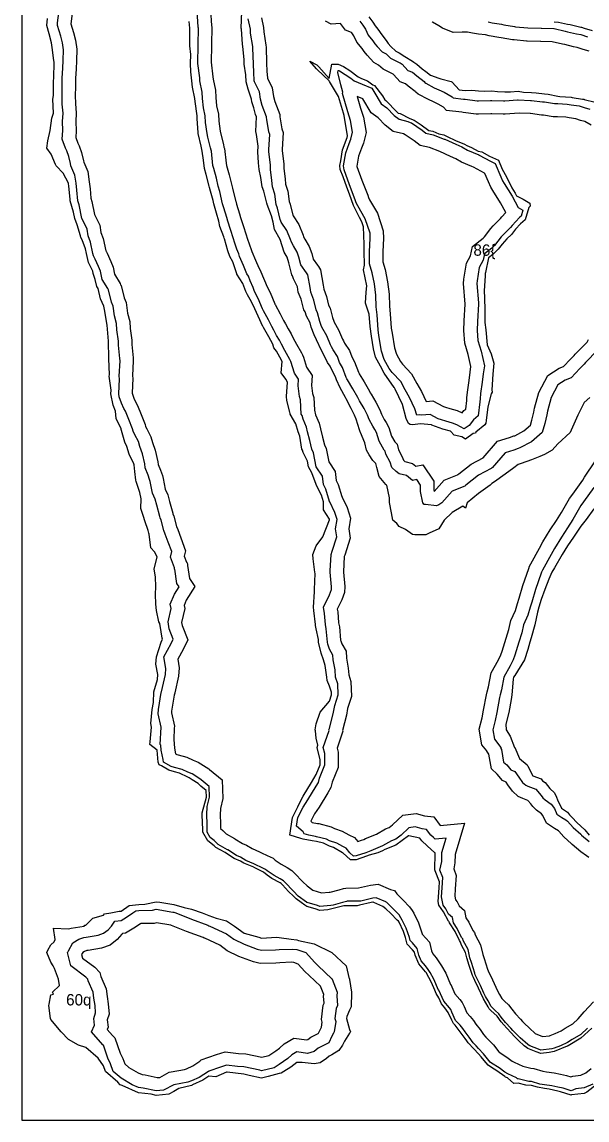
# Model space of a CAD drawing. Header units: millimetres. Extents: x 0 to 600, y 0 to 900.
# Drawn here: x 0 to 298, y 0 to 580 of the extents above; entities that cross this region are included whole.
import ezdxf
from ezdxf.enums import TextEntityAlignment as Align

# ---------------------------------------------------------------- set-up
doc = ezdxf.new("R2010")
doc.units = ezdxf.units.MM
for name, color, linetype in [('CORTE', 1, 'Continuous'), ('GRABADO', 5, 'Continuous'), ('HOJA', 8, 'Continuous')]:
    doc.layers.add(name, color=color, linetype=linetype)

msp = doc.modelspace()

# ---------------------------------------------------------------- linework, layer by layer
at = {"layer": 'CORTE'}
for points in [[(26.88, 586.8), (25.75, 578.75), (27.18, 574.21), (27.18, 574.21), (28.25, 570.07), (28.95, 565.42), (28.74, 559.19), (28.6, 554.98), (28.26, 549.93), (28.26, 545.5), (28.13, 540.9), (28.25, 536.74), (28.67, 531.69), (28.37, 527.18), (28.66, 522.32), (28.39, 518.83), (29.51, 515.74), (30.14, 514.35), (31.4, 510.85), (32.5, 506.46), (32.6, 505.78), (34.75, 500.82), (35.51, 495.43), (35.89, 491.64), (36.38, 486.68), (36.89, 484.95), (38.29, 478.19), (41.09, 472.45), (41.68, 468.6), (42.87, 465.5), (44.29, 458.99), (44.35, 458.72), (44.92, 457.66), (46.85, 453.34), (48.05, 450.34), (48.88, 446.55), (51.87, 441.75), (52.06, 440.99), (52.26, 440.54), (53.84, 434.13), (54.94, 431.63), (55.62, 426.02), (56.83, 421.69), (57.08, 417.95), (57.91, 411.78), (57.95, 409.52), (58.68, 402.48), (58.74, 400.82), (58.32, 393), (58.51, 391.54), (58.06, 383.91), (58.09, 383.71), (59.09, 381.12), (60.04, 378.76), (60.92, 377.22), (62.81, 372.47), (64.93, 367.16), (65.21, 366.14), (65.79, 364.91), (68.05, 360.77), (68.81, 357.68), (70.24, 353.68), (71.7, 347.57), (71.84, 346.03), (73.04, 343.06), (74.07, 340.33), (74.47, 338.65), (75.57, 333.12), (76.88, 330.18), (77.81, 326.49), (79.56, 320.48), (79.65, 320.11), (80.16, 318.81), (81.56, 313.37), (82.16, 311.82), (83.77, 307.43), (86.29, 300.53), (85.6, 297.7), (86.81, 294.53), (87.15, 294.2), (87.3, 293.27), (87.34, 293.15), (87.38, 292.75), (88.45, 285.93), (91.25, 281.72), (86.68, 274.4), (85.5, 271.68), (85.89, 270.01), (84.21, 262.77), (84.44, 261.11), (87.46, 253.57), (84.97, 248.37), (82.18, 243.27), (82.85, 238.71), (82.59, 234.32), (80.61, 225.56), (80.62, 225.39), (80.35, 224.29), (78.95, 215.85), (78.85, 214.93), (80.46, 207.99), (80.35, 206.87), (80.04, 200.91), (80.42, 196.33), (81.04, 193.38), (81.61, 193.06), (82.46, 192.78), (86.98, 191.66), (90.26, 190.04), (92.95, 189.03), (98.59, 185.38), (98.95, 185.08), (105.56, 179.6), (106.04, 169.74), (104.66, 164.53), (104.48, 161.18), (104.68, 156.5), (104.71, 153.89), (106.04, 152.84), (107.79, 151.11), (112.08, 148.68), (112.37, 148.49), (116.31, 145.92), (118.5, 145.09), (121.36, 143.28), (125.31, 141.63), (126.43, 141.04), (129.43, 139.69), (132.44, 138.18), (133.53, 137.22), (136.69, 135.14), (139.86, 133.4), (142.4, 131.75), (145.14, 128.89), (146.77, 127.09), (148.1, 125.83), (150.37, 123.57), (153.42, 121.29), (158.02, 119.91), (162.02, 120.23), (162.58, 120.35), (167.34, 121.61), (169.56, 122.19), (170.88, 122.47), (177.54, 122.53), (183.93, 124.02), (187.99, 124.46), (194.39, 121.77), (196.47, 121.16), (197.74, 119.41), (201.08, 116.03), (204.53, 112.63), (205.77, 110.55), (206.72, 109.15), (209.24, 104.04), (211.12, 98.33), (211.16, 98.18), (211.18, 98.15), (214.98, 93.9), (216.04, 89.28), (216.68, 87.79), (218.45, 85.67), (219.98, 83.54), (221.37, 81.44), (223.54, 77.46), (226.16, 71.57), (226.19, 71.52), (228.43, 66.61), (231.02, 63.66), (232.21, 61.99), (233.2, 59.93), (234.72, 56.52), (236.49, 54.6), (238.13, 52.54), (239.46, 50.66), (241.64, 47.81), (243.51, 45.15), (244.7, 43.84), (245.87, 42.59), (248.7, 39.66), (251.63, 36), (251.75, 35.87), (255.72, 33.26), (258.62, 31.15), (259.64, 30.54), (264.21, 28.41), (268.52, 27.32), (269.97, 27.19), (274.81, 25.85), (276.81, 25.5), (280.82, 24.92), (284.1, 24.14), (287.23, 23.56), (289.48, 22.84), (290.58, 23.25), (294.76, 23.76), (297.54, 25), (300.33, 27.14)], [(99.49, 586.03), (99.94, 577.95), (100.13, 577.04), (99.9, 567.86), (99.94, 567.38), (99.81, 558.57), (100.75, 550.84), (100.8, 549.47), (102.02, 543.67), (102.22, 539.93), (102.69, 535.53), (103.64, 531.04), (103.86, 527.32), (104.55, 522.03), (104.87, 520.55), (106.29, 515.03), (106.58, 513.73), (106.81, 512.94), (107.67, 505.15), (107.91, 504.04), (109.38, 498.98), (110.37, 494.77), (111.13, 491.95), (112.6, 485.58), (112.74, 485.11), (113.18, 483.48), (114.72, 478.5), (115.23, 476.58), (116.72, 472.34), (118.34, 467.34), (118.83, 465.69), (120.03, 462.16), (120.97, 459.6), (121.35, 458.49), (123.26, 453.91), (124.88, 449.99), (125.74, 448.65), (126.85, 445.73), (128.56, 442.07), (129.11, 440.18), (130.93, 436.86), (133.37, 431), (133.47, 430.79), (133.6, 430.52), (136.28, 425.73), (137.94, 422.22), (138.98, 420.43), (140.43, 417.74), (142.04, 415.05), (143.08, 412.88), (144.87, 409.59), (147.38, 405), (147.96, 404.04), (148.47, 402.73), (150.07, 397.46), (153.13, 393.14), (152.67, 387.87), (153.26, 383.54), (153.94, 381.53), (154.24, 374.71), (154.24, 374.71), (154.88, 372.41), (156.86, 368), (157.45, 364.97), (158.61, 360.53), (159.54, 356.54), (160.54, 354.54), (161.88, 347.5), (165.19, 342.36), (165.82, 337.68), (166.83, 335.62), (168.75, 329.25), (168.88, 328.98), (168.94, 328.78), (171.49, 323.37), (173.37, 317.73), (172.51, 312.11), (173.22, 307.23), (170.25, 298.32), (169.99, 297.45), (169.64, 289.36), (169.63, 289.27), (170.37, 281.69), (170.16, 278.6), (168.67, 274.62), (166.35, 269.81), (166.61, 268.27), (167.05, 262.52), (167.5, 260.33), (168.06, 253.42), (168.14, 253.08), (168.66, 251.44), (170.98, 247.51), (171.13, 243.85), (172.15, 238.64), (172.39, 235.07), (173.52, 231.48), (173.81, 223.56), (171.8, 217.3), (171.23, 213.84), (169.17, 205.65), (169.24, 205.31), (166.25, 196.39), (166.75, 194.25), (166.75, 186.15), (163.62, 178.32), (162.91, 175.63), (161.33, 172.73), (156.78, 165.2), (154.32, 161.62), (152.39, 157.79), (153.16, 157.13), (155.97, 156.58), (156.67, 156.48), (163.07, 154.86), (164.92, 153.97), (168.99, 152.58), (172.39, 150.62), (175.51, 149.26), (177.19, 147.07), (179.12, 147.7), (180.4, 148.19), (181.17, 148.58), (187.12, 151), (191.87, 153.74), (193.75, 154.53), (195.5, 155.78), (201, 161.03), (207.9, 161.86), (212.43, 160.67), (217.21, 160.03), (220.64, 155.51), (233.41, 156.81), (228.5, 140.13), (228.44, 135.79), (227.79, 132.55), (229.15, 129.09), (228.6, 122.15), (228.34, 118.22), (228.72, 116.25), (229.54, 115.15), (230.59, 113.05), (233.42, 110.65), (234.21, 106.83), (235.73, 104.53), (237.93, 100.01), (238.71, 98.98), (239.17, 97.72), (241.95, 92.55), (243.09, 87.38), (243.75, 85.27), (245.53, 79.7), (245.88, 78.72), (248.17, 73.95), (249.97, 70.07), (250.73, 68.52), (251.95, 66.34), (253.2, 64.2), (254.56, 62.74), (256.72, 60.76), (258.4, 58.55), (260.37, 56), (262.94, 53.31), (264.08, 52.08), (264.87, 51.22), (267.7, 48.42), (270.76, 45.66), (274.64, 44.06), (278.38, 44.54), (278.7, 44.61), (281.32, 45.68), (284.42, 47.05), (286.57, 48.49), (290.6, 50.86), (293.38, 53.39), (296.52, 57.06), (301.46, 62.47)], [(303.63, 19.05), (297.92, 14.66), (296.64, 14.09), (289.88, 13.26), (289.65, 13.17), (284.14, 14.94), (282.67, 15.21), (278.17, 16.27), (275.7, 16.63), (271.97, 17.28), (268.73, 18.18), (265.86, 18.43), (261.76, 19.47), (259.5, 19.24), (256.13, 22.24), (255.12, 22.71), (254.76, 22.93), (250.58, 25.96), (247.79, 27.8), (245.92, 29.05), (243.78, 31.52), (242.24, 33.44), (240.8, 34.93), (238.36, 37.53), (235.44, 40.78), (234.66, 41.89), (233.83, 42.98), (231.24, 46.61), (228.51, 50.04), (227.59, 51.03), (226.85, 52.71), (224.92, 56.74), (223.08, 59.3), (221.36, 61.27), (219.88, 64.51), (218.53, 66.79), (217.83, 68.58), (216, 72.68), (213.19, 77.83), (213.06, 78.03), (212.91, 78.23), (209.4, 82.43), (207.4, 87.11), (207.06, 88.59), (205.95, 89.84), (203.29, 92.85), (202.41, 96.37), (201.36, 99.55), (198.97, 104.4), (198.56, 105.05), (198.02, 105.6), (194.57, 109), (192.01, 111.59), (190.41, 112.7), (185.71, 114.84), (185.24, 115.04), (185.1, 115.03), (184.3, 114.84), (178.14, 113.4), (176.86, 113.15), (171.15, 113.09), (169.85, 113.09), (164.2, 111.6), (161.29, 110.99), (157.2, 110.66), (154.66, 111.48), (150.21, 112.81), (149.15, 113.47), (147.21, 114.85), (144.65, 116.76), (143.21, 118.19), (140.61, 120.66), (137.48, 124.12), (136.79, 124.84), (136.26, 125.19), (131.9, 127.58), (129.28, 129.31), (127.44, 130.92), (122.56, 133.37), (122.38, 133.45), (122.32, 133.48), (117.08, 135.67), (115.35, 136.76), (111.92, 138.07), (108.37, 140.38), (107.28, 141.17), (104.55, 142.63), (102.34, 143.88), (101.39, 144.81), (98.04, 147.46), (95.39, 151.93), (95.37, 153.25), (95.03, 161.22), (95.08, 162.13), (97.29, 170.48), (97.12, 174.06), (94.42, 176.29), (92.9, 177.65), (89.78, 179.67), (88.23, 180.68), (87.47, 180.96), (83.11, 183.12), (80.51, 183.76), (77.39, 184.8), (73.53, 186.96), (72.39, 187.46), (71.8, 188.98), (71.27, 195.27), (67.54, 198.22), (67.62, 199.73), (68.33, 207.51), (67.9, 209.36), (68.69, 216.79), (69.3, 220.49), (69.61, 226.05), (71.42, 232.56), (71.67, 235.3), (70.61, 240.74), (70.93, 244.58), (73.49, 252.34), (74.2, 253.82), (73.96, 254.43), (73.49, 257.83), (72.76, 262.09), (72.22, 263.06), (70.96, 268.98), (70.65, 272.34), (70.51, 277.66), (70.6, 281.6), (70.37, 286.72), (69.74, 290.87), (71.35, 297.29), (69.95, 300.08), (68.03, 302.1), (67.1, 309.37), (66.9, 309.87), (66.52, 311.34), (64.88, 316.44), (64.17, 318.62), (62.77, 322.92), (62.9, 327.9), (62.15, 331.34), (60.24, 337.14), (60, 337.75), (59.54, 342.5), (59.15, 345.89), (58.98, 346.4), (56.47, 351.57), (55.34, 355.66), (54.28, 357.92), (52.58, 364.1), (52.37, 364.66), (52.31, 364.92), (49.77, 370.46), (49.31, 374.19), (48.06, 377.45), (46.93, 383.46), (47.04, 385.38), (46.08, 392.73), (46.11, 393.41), (45.79, 401.99), (45.76, 402.2), (45.6, 411.12), (45.6, 411.25), (45.6, 411.25), (44.94, 419.63), (44.81, 420.5), (43.63, 427.14), (43.13, 429.75), (41.47, 433.52), (40.14, 439), (39.46, 440.1), (38.63, 443.87), (37.62, 446.93), (37.42, 448.27), (35.01, 452.71), (34.01, 457.54), (33.48, 459.95), (31.67, 464.7), (31.07, 466.01), (30.93, 466.8), (29.05, 472.58), (27.92, 476.06), (27.22, 479.42), (25.46, 485.32), (25.37, 486.23), (24.69, 493.05), (24.57, 494.41), (24.47, 494.56), (21.81, 499.97), (17.99, 503.82), (17.9, 504.07), (17.73, 504.46), (15.33, 509.9), (13.14, 513.1), (13.72, 517.08), (14.82, 522.39), (15.74, 529.02), (16.57, 531.65), (16.23, 538.93), (16.65, 540.91), (16.65, 548.74), (16.78, 550.16), (17.01, 558.47), (16.83, 559.41), (15.92, 566.28), (15.61, 568.67), (14.36, 573.45), (13.06, 577.94), (13.55, 581.67)], [(300.64, 48.51), (294.78, 43.17), (288.1, 39.24), (287.79, 39.08), (287.63, 39.03), (280.82, 36.24), (278.09, 35.62), (273.81, 35.07), (271.34, 35.97), (266.81, 37.85), (266.14, 38.37), (265.01, 39.25), (261.92, 42.03), (259.83, 44.1), (258, 46.09), (255.75, 48.52), (254.13, 50.22), (252.85, 51.87), (250.62, 54.81), (247.38, 57.77), (246.55, 58.67), (245.87, 59.82), (243.55, 63.97), (242.04, 67.06), (240.84, 69.64), (238.9, 73.67), (238.13, 75.29), (237.61, 76.32), (235.91, 81.62), (234.68, 85.59), (234.06, 88.41), (231.93, 92.37), (231.3, 94), (230.78, 94.83), (228.5, 99.53), (225.47, 104.1), (225.36, 104.63), (224.97, 104.96), (224.97, 104.96), (222.45, 110.01), (219.96, 113.36), (219.55, 115.47), (220.03, 122.66), (220.27, 125.68), (217.99, 131.51), (217.91, 131.77), (217.81, 131.88), (217.92, 141.05), (217.84, 141.12), (213.76, 144.74), (211.03, 147.46), (209.83, 148.75), (204.12, 150.08), (203.87, 149.99), (197.18, 145.2), (191.49, 142.81), (190.21, 142.07), (187.82, 141.1), (183.23, 139.77), (181.83, 139.24), (176.25, 137.43), (173.39, 137.35), (169.21, 141.05), (169.19, 141.07), (169.11, 141.11), (164.33, 143.86), (162.26, 144.57), (159.06, 146.1), (155.31, 147.05), (153.07, 147.38), (148.33, 148.31), (147.04, 148.65), (141.42, 150.37), (141.33, 150.44), (142.72, 159.72), (145.62, 165.45), (147.35, 168.99), (148.28, 170.92), (152.73, 178.25), (155.25, 182.5), (157.24, 187.49), (157.24, 190.12), (155.7, 196.74), (156.08, 197.85), (155.25, 201.7), (154.89, 205.5), (154.66, 205.99), (155.25, 209.14), (157.38, 215.29), (162.22, 221.23), (163.28, 224.53), (163.23, 225.85), (162.22, 229.06), (160.98, 232.11), (160.88, 233.77), (159.93, 239.98), (159.03, 243.02), (157.92, 246.56), (156.5, 252.29), (156.38, 253.79), (155.25, 259.3), (154.92, 261.12), (154.88, 261.55), (153.96, 269.1), (153.84, 270.82), (154.31, 278.84), (154.33, 280.08), (154.7, 288.6), (154.49, 289.33), (153.57, 296.37), (153.38, 298.61), (155.25, 303.09), (158.68, 307.9), (162.22, 316.93), (162.25, 317.12), (162.24, 317.13), (162.23, 317.16), (159.03, 322.13), (159.03, 326.37), (157.95, 329.95), (155.26, 335.45), (155.19, 335.53), (155.18, 335.63), (152.9, 341.75), (151.14, 344.88), (150.57, 347.93), (148.28, 352.51), (147.94, 353.69), (147.72, 354.14), (146.51, 361.06), (145.7, 363.4), (144.52, 367.66), (141.57, 372.67), (141.56, 373.01), (141.31, 373.74), (139.78, 379.9), (139.56, 381.95), (140.12, 389.62), (139.12, 391.17), (136.77, 394.43), (137.35, 400.45), (136.09, 402.75), (134.35, 405.97), (132.86, 407.72), (132.35, 409.7), (130.28, 413.56), (127.37, 418.52), (127.22, 418.75), (127.14, 418.96), (124.54, 424.47), (122.86, 428.22), (121.98, 430.32), (120.4, 433.2), (119.03, 435.65), (118.16, 437.48), (116.57, 441.66), (113.43, 446.57), (113.38, 446.67), (113.34, 446.74), (111.23, 453.09), (109.67, 456), (108.67, 458.95), (106.81, 465.27), (106.71, 465.6), (106.46, 466.32), (104.43, 471.84), (103.82, 474.54), (102.68, 478.78), (101.19, 483.8), (100.79, 485.53), (99.48, 490.38), (98.98, 492.38), (98.77, 493.05), (97.12, 499.18), (96.35, 502.32), (95.85, 506.76), (95.11, 511.58), (94.45, 514.16), (93.02, 520.84), (92.94, 521.42), (92.51, 528.67), (92.42, 529.99), (92.41, 530.11), (91.35, 537.83), (91.23, 539.37), (89.98, 545.27), (89.6, 548.63), (89.13, 553.4), (88.95, 557.9), (89.01, 562.51), (88.49, 567.16), (88.61, 571.24), (88.54, 576.42), (88.25, 580.01)], [(299.54, 381.47), (296.68, 378.79), (293.18, 372.23), (289.71, 364.24), (289.16, 362.96), (282.73, 356.94), (279.67, 353.68), (275.74, 351.38), (273.25, 350.37), (268.76, 348.56), (263.42, 346.59), (261.8, 346.03), (259.46, 344.42), (254.84, 341.06), (249.27, 337.02), (247.87, 335.99), (246.99, 335.16), (240.9, 330.75), (234.93, 325.92), (233.91, 323.07), (232.6, 324.18), (226.96, 320.71), (222.71, 316.65), (219.99, 312.07), (214.9, 309.9), (212.98, 309), (207.22, 309), (205.97, 309.09), (202.29, 311.77), (198.98, 313.34), (197.73, 314.99), (195.68, 316.66), (194.9, 320.57), (193.83, 325.96), (193.94, 328.56), (192.53, 335.18), (192.2, 335.41), (192, 335.59), (188.44, 339.73), (187.13, 344.47), (186.65, 346.61), (185.03, 348.15), (183.12, 351.18), (181.76, 353.72), (180.94, 357.58), (178.6, 362.97), (178.37, 363.41), (178.04, 364.34), (176.33, 369.97), (175.51, 372.23), (173.7, 375.71), (171.08, 380.73), (170.85, 381.19), (170.71, 381.49), (167.94, 386.58), (165.95, 390.76), (165.33, 392.39), (164.11, 394.63), (162.59, 398), (161.26, 400.01), (159.6, 403.29), (157.13, 408.13), (156.83, 408.87), (156.61, 409.27), (154.17, 414.6), (152.61, 418.54), (151.98, 420.95), (150.16, 424.49), (149.34, 426.7), (148.77, 427.8), (147.35, 433.33), (145.74, 437.07), (145.29, 439.86), (143.19, 444.1), (142.69, 445.65), (142.4, 446.33), (140.87, 452.51), (139.83, 455.58), (138.26, 458.29), (136.24, 464.85), (136.24, 464.86), (136.23, 464.87), (133.27, 470.19), (132.48, 474.12), (131.69, 477.35), (129.41, 483.37), (129.39, 483.57), (129.25, 484), (127.59, 490.43), (126.63, 492.63), (126.06, 497.68), (125.2, 501.9), (124.85, 505.33), (124.37, 511.17), (124.54, 514.19), (123.74, 520.42), (123.39, 521.92), (123.69, 529.68), (123.22, 530.93), (122.28, 534.41), (121.21, 537.53), (121.14, 538.94), (119.36, 544.31), (118.24, 548.2), (118.08, 551.89), (117.22, 557.47), (117.14, 559.91), (116.5, 566.73), (116.3, 568.05), (115.77, 575.99), (115.67, 576.48), (116.01, 585.26)], [(126.44, 582.01), (127.45, 576.91), (127.61, 574.58), (128.67, 567.58), (128.77, 566.52), (129.04, 558.12), (129.07, 557.93), (129.26, 553.7), (129.49, 550.11), (132.01, 545.04), (132.73, 540.4), (133.44, 537.8), (136.06, 530.82), (136.03, 530.02), (136.12, 529.6), (137.09, 523.41), (137.77, 521.35), (137.23, 512.43), (137.27, 511.75), (138.1, 504.79), (138.1, 502.34), (138.78, 496.87), (139.07, 494.11), (140.29, 490.42), (140.9, 485.03), (141.47, 483.52), (142.9, 477.68), (143.02, 477.37), (146.02, 472.85), (148.3, 467.19), (148.59, 466.25), (149.23, 465.14), (151.57, 461.23), (152.87, 457.53), (153.56, 454.47), (155.9, 451.35), (156.42, 450.57), (157.45, 448.9), (158.97, 440.79), (159.28, 438.76), (160.66, 434.76), (161.73, 430.24), (162.51, 428.72), (163.81, 423.75), (164.54, 421.8), (164.68, 421.33), (167.06, 417.23), (169.16, 412.22), (169.57, 411.41), (170.19, 410.19), (172.71, 406.27), (173.97, 402.96), (175.44, 400.27), (177.5, 394.83), (177.83, 394.15), (177.91, 393.98), (180.61, 389.69), (183.29, 384.79), (183.7, 384), (184.14, 383.17), (186.67, 379.07), (188.78, 375.04), (189.64, 372.62), (191.04, 369.94), (192.21, 368.23), (193.58, 365.7), (195, 361.1), (196.68, 358.02), (197.96, 356.8), (198.61, 353.93), (200.64, 350.1), (201.21, 348.34), (201.79, 347.81), (201.93, 347.71), (206.03, 346.68), (207.83, 345.23), (211.4, 345.91), (217.32, 337.39), (217.32, 332.53), (217.46, 331.89), (222.82, 337.92), (229.84, 340.73), (230, 340.87), (230.49, 341.11), (237.03, 346.31), (243.33, 349.67), (250.87, 358.41), (257.19, 360.3), (259.5, 361.19), (259.95, 361.33), (264.81, 363.95), (268.28, 366.89), (269, 369.57), (270.06, 373.78), (270.46, 375.83), (272.63, 384.06), (277.39, 393.07), (283.36, 396.97), (285.67, 397.88), (289.34, 401.79), (291.27, 403.63), (291.8, 404.44), (298.09, 410.78), (298.94, 412.19)], [(300.29, 525.22), (296.96, 527.23), (294.64, 527.8), (292.27, 528.63), (288.61, 529.15), (286.94, 529.42), (282.5, 529.65), (280.3, 529.65), (275.12, 530.53), (274.08, 530.53), (268.31, 531.35), (268.13, 531.35), (262.3, 531.6), (254.96, 531.07), (253.92, 531.09), (247.82, 531.23), (247.38, 531.22), (240.77, 531.07), (239.55, 531.13), (232.83, 531.99), (232.74, 532), (232.13, 532.08), (223.93, 532.98), (222.43, 534.69), (219.49, 536.43), (217.03, 537.53), (214.4, 538.78), (209.04, 541.58), (207.76, 542.69), (207.38, 543.1), (203.81, 545.91), (202.4, 547.17), (199.51, 548.19), (196.05, 552.04), (195.76, 552.21), (195.51, 552.38), (190.52, 554.86), (188.1, 557.03), (185.63, 558.3), (182.06, 562.23), (180.55, 564.09), (179.5, 565.71), (176.73, 569.04), (175.14, 572.51), (174.09, 573.98), (173.87, 574.27), (170.66, 575.35), (168.13, 579.02), (163.14, 578.62), (160.13, 580.1)], [(183.06, 582.54), (185.15, 579.61), (186.37, 577.68), (187.75, 576.04), (189.77, 572.93), (192.12, 570.02), (193.26, 568.31), (194.55, 566.79), (197.24, 564.38), (199.06, 563.47), (202.01, 561.45), (206.04, 559.1), (206.78, 558.52), (208.35, 557.54), (211.14, 555.05), (213.01, 553.57), (215.54, 551.66), (219.97, 550.17), (221.01, 549.68), (226.35, 548.29), (226.8, 548.09), (226.96, 547.99), (230.58, 543.85), (233.88, 543.49), (237.41, 543.72), (240.86, 543.31), (244.01, 543.23), (247.82, 543.31), (250.84, 543.03), (254.79, 542.94), (257.69, 542.88), (261.77, 543.14), (264.51, 542.67), (268.74, 542.51), (271.28, 542.41), (275.71, 541.78), (277.61, 541.55), (282.69, 540.55), (283.72, 540.41), (289.66, 540.03), (290.31, 539.9), (295.67, 539.03), (296.54, 538.91), (296.64, 538.87), (302.43, 537.45)], [(299.21, 564.28), (296.15, 565.26), (292.96, 566.29), (291.01, 566.7), (286.33, 567.78), (285.09, 568.02), (279.78, 569.27), (273.79, 569.5), (273.62, 569.51), (266.57, 569.64), (266.22, 569.67), (259.59, 570.27), (258.82, 570.39), (252.83, 571.33), (251.59, 571.63), (246.43, 572.37), (244.55, 572.97), (240.91, 573.31), (237.67, 573.85), (234.98, 574.43), (232.15, 574.43), (227.46, 574.22), (221.92, 576.41), (219.85, 577.68), (216.63, 579.62), (216.32, 579.78)], [(280.8, 579.85), (283.12, 579.57), (287.78, 578.57), (289.18, 578.35), (294.75, 577.09), (295.12, 576.97), (296.63, 576.49), (300.74, 575.17)], [(299.01, 138.69), (297.81, 139.5), (294.88, 141.52), (290.27, 145.5), (289.95, 145.86), (285.9, 149.54), (283.22, 152.47), (282.99, 152.62), (281.01, 153.9), (276.65, 156.78), (274.81, 160.8), (274.16, 161.66), (271.44, 163.64), (269.54, 165.48), (268.41, 166.92), (266.93, 168.74), (264.15, 169.75), (261.83, 170.87), (258.77, 173.59), (256.4, 177.01), (255.38, 178.37), (253.54, 179.23), (250.72, 182.68), (247.64, 185.45), (246.32, 193.1), (245.22, 194.83), (245.24, 194.9), (242.69, 198.1), (241.19, 206.31), (242.87, 212.41), (243.56, 216.49), (245.1, 224.48), (245.41, 226.11), (246.16, 228.77), (247.53, 236.14), (251.33, 243.06), (252.7, 245.7), (253.28, 247.54), (255.49, 254.36), (256.88, 258.98), (257.96, 263.76), (260.33, 269.05), (261.41, 272.79), (262.24, 275.49), (264.22, 282.19), (267.33, 291.27), (267.77, 292.35), (268.54, 293.73), (272.97, 301.94), (274.82, 305.24), (278.69, 311.57), (281.97, 316.58), (284.7, 320.73), (288.89, 328.16), (290.55, 330.44), (295.89, 337.83), (296.77, 339.34), (302.63, 347.96)], [(301.77, 322.68), (297.69, 317.08), (294.79, 313.6), (290.95, 307.82), (287.83, 303.15), (284.93, 298.56), (280.86, 291.63), (279.56, 289.31), (278.04, 285.57), (275.76, 280.05), (273.89, 274.82), (272.67, 270.8), (271.91, 268.16), (270.52, 261.54), (268.69, 254.63), (267.97, 252.28), (266.92, 248.44), (265.11, 243.01), (259.95, 234.77), (259.39, 233.75), (259.2, 232.77), (258.5, 224.51), (258.14, 222.09), (256.77, 215.24), (255.29, 209.06), (255.38, 206.02), (257.47, 202.73), (259.9, 196.76), (259.9, 196.71), (259.94, 196.68), (262.47, 190.88), (266.48, 187.53), (266.7, 187.24), (266.92, 186.92), (269.53, 181.76), (273.87, 180.14), (274.56, 179.18), (276.01, 178.27), (278.48, 175.12), (280.86, 172.82), (281.92, 170.39), (282.56, 168.99), (284.55, 164.65), (287.82, 162.49), (288.85, 161.12), (290.29, 159.75), (292.76, 157.05), (294.79, 155.22), (296.87, 153.24), (299.3, 150.49)]]:
    msp.add_lwpolyline(points, dxfattribs=at)
for points in [[(183.67, 418.9), (183.09, 425.55), (181.18, 431.24), (181.55, 437.12), (181.91, 440.38), (180.15, 448.82), (180.77, 451.4), (180.57, 458.76), (180.55, 461.47), (180.6, 462.36), (180.24, 471.62), (179.38, 474.2), (178.07, 476.47), (174.93, 482.85), (172.79, 488.92), (171.44, 492.46), (169.42, 497.94), (167.79, 501.92), (167.64, 503.95), (168.21, 506.51), (169.18, 512.29), (171.55, 518.81), (171.7, 519.6), (170.01, 530.33), (169.62, 531.53), (167.07, 540.47), (162.32, 548.24), (162.12, 548.59), (155.8, 554.7), (155.46, 555.02), (151.91, 559.12), (151.92, 559.13), (155.57, 557.15), (156.53, 556.08), (162.13, 549.91), (163.44, 557.52), (166.74, 557.46), (169.7, 556.19), (172.88, 554.05), (177.32, 550.71), (179.06, 549.96), (182.21, 548.7), (185.17, 546.64), (185.9, 546.17), (190.24, 540.67), (191.45, 538.61), (191.98, 538.24), (197.97, 532.05), (198.53, 531.6), (199.54, 531.37), (204.54, 528.87), (206.98, 527.99), (210.65, 525.51), (214.6, 522.52), (216.75, 522.02), (219.98, 520.78), (222.64, 520.13), (224.4, 519.22), (228.67, 517.25), (233.51, 515.23), (234.69, 514.52), (237.16, 513.47), (240.73, 511.5), (242.53, 511.17), (246.73, 508.89), (251.33, 506.83), (253.35, 502.07), (255.61, 497.97), (258.52, 492.11), (260.17, 489.44), (260.95, 488), (264.37, 486.26), (267.04, 484.6), (267.9, 484.08), (268.05, 482.53), (267.44, 481.85), (265.46, 475.23), (263.02, 473.17), (260.43, 470.39), (258.18, 467.61), (255.76, 465.19), (253.28, 462.5), (251.25, 459.86), (248.43, 456.97), (246.09, 455.17), (244.47, 447.49), (244.44, 447.01), (244.41, 445.8), (243.77, 437.82), (244.08, 434.02), (244.21, 427.53), (244.19, 421.04), (244.74, 417.15), (245.49, 409.26), (247.53, 404.51), (248.97, 399.62), (248.41, 393.75), (247.89, 385.45), (247.99, 384.3), (247.57, 383.48), (245.83, 376.6), (244.83, 369.27), (244.67, 367.9), (244.25, 367.06), (239.44, 363.24), (239.24, 362.67), (238.05, 362.48), (234, 359.56), (232.04, 360.66), (228.06, 361.53), (226.07, 363.67), (221.99, 364.78), (216.25, 366.94), (216.05, 367.04), (215.84, 367.02), (210.36, 367.66), (205.91, 367.1), (204.77, 367.26), (203.87, 367.69), (202.65, 370.34), (200.81, 377.77), (196.95, 385.89), (196.57, 386.6), (196.35, 386.83), (191.16, 394.29), (189.15, 397.97), (186.58, 402.83), (185.5, 407.21), (184.44, 413.8), (183.67, 418.9)], [(231.83, 505.82), (228.94, 507.58), (226.16, 508.74), (220.42, 511.38), (214.96, 513.46), (210.11, 514.58), (206.97, 516.96), (202.24, 520.16), (202.08, 520.22), (201.25, 520.64), (195.86, 521.89), (191.65, 525.25), (187.95, 529.08), (184.16, 531.76), (179.8, 539.2), (176.82, 540.39), (176.8, 540.4), (178.59, 534.28), (180.15, 529.48), (181.51, 521.4), (180.18, 515.69), (179.09, 513.05), (177.58, 508.9), (176.7, 503.65), (176.74, 503.36), (179.35, 496.27), (182.4, 488.3), (182.85, 487.03), (183.38, 485.93), (187.49, 478.77), (190.6, 469.49), (190.75, 465.45), (190.38, 458.48), (190.41, 453.07), (191.56, 449.03), (192.82, 442.64), (193.74, 436.09), (193.85, 429.78), (194.31, 425.73), (194.83, 418.01), (195.24, 415.37), (196.57, 407.66), (197.62, 404.3), (199.68, 400.54), (200.67, 399.11), (205.58, 394.04), (208.28, 388.93), (210.71, 384.69), (213.22, 379.39), (216.72, 379.67), (222.46, 376.7), (223.46, 376.33), (225.64, 375.73), (229.51, 374.55), (232.25, 373.44), (233.18, 374.61), (234.08, 375.38), (234.63, 379.84), (234.74, 381.29), (234.99, 384.31), (235.85, 390.43), (236.42, 394.94), (236.86, 397.91), (235.42, 404.17), (233.62, 410.19), (233.08, 416.83), (233.35, 421.92), (233.84, 430.83), (233.84, 430.83), (232.97, 441.6), (233.17, 444), (234.55, 452.38), (236.6, 456.34), (237.65, 461.27), (243.28, 465.62), (244.02, 466.38), (247.4, 470.76), (248.64, 472.11), (252.47, 475.93), (253.24, 476.89), (255.3, 479.1), (252.49, 484.32), (248.48, 490.79), (247.34, 492.59), (246.15, 495.27), (244.23, 499.83), (244, 499.93), (238.18, 503.09), (237.38, 503.43), (237.3, 503.5), (231.83, 505.82)], [(90.01, 18.63), (89.73, 18.37), (89.38, 18.3), (82.72, 16.67), (80.14, 15.06), (77.48, 13.63), (70.83, 13.03), (68.22, 13.6), (61.56, 14.38), (52.79, 18.25), (52.29, 18.39), (51.73, 18.63), (50.51, 19.96), (43.98, 25.62), (42.99, 28.61), (40.11, 32.58), (33.76, 38.28), (29.78, 39.53), (24.49, 42.46), (20.67, 46.52), (15.21, 53.11), (15.03, 53.53), (15.02, 53.68), (14.14, 60.53), (14.41, 61.13), (15.21, 66.05), (16.67, 66.4), (16.03, 67.5), (19.77, 71.04), (19.29, 74.44), (17.16, 79.93), (16.42, 81.39), (15.21, 83.37), (13.18, 88.39), (13.57, 89.66), (15.22, 92.58), (16.94, 94.11), (17.44, 95.38), (16.63, 101.34), (24.52, 100.92), (25.89, 101.38), (32.78, 102.41), (33.24, 102.8), (33.76, 102.92), (37.35, 106.67), (43.01, 108.09), (43.59, 108.95), (46.88, 109.38), (51.22, 110.2), (52.29, 110.2), (56.48, 113.2), (61.57, 113.83), (64.82, 113.91), (70.84, 115.29), (72.7, 114.96), (80.12, 113.85), (85.58, 112.24), (89.38, 111.39), (95.03, 109.38), (98.65, 107.96), (102.43, 106.53), (107.91, 105.14), (112.1, 102.4), (117.17, 98.71), (124.97, 96.54), (126.41, 96.06), (134.3, 96.47), (135.67, 96.44), (141.93, 95.44), (144.94, 95.07), (145.81, 94.79), (154.21, 93.08), (163.39, 88.46), (163.49, 88.37), (171.09, 81.47), (172.66, 74.57), (172.71, 74.48), (172.78, 74.2), (173.9, 67.49), (173.79, 66.72), (173.63, 60.52), (173.67, 59.83), (172.77, 57.93), (171.3, 54.64), (171.17, 53.55), (172.78, 47.8), (173.32, 46.56), (173.08, 46.29), (172.77, 45.79), (170.07, 41.6), (169.11, 39.57), (167.17, 36.78), (163.48, 34.46), (161.98, 33.71), (160.69, 32.57), (157.32, 30.22), (154.19, 29.59), (147.85, 30.35), (144.95, 30.35), (141.8, 27.98), (138.06, 25.6), (136.82, 24.74), (135.68, 24.49), (129.82, 23.03), (126.4, 22.13), (119.91, 23.49), (117.13, 24.15), (108.21, 25.33), (107.9, 25.32), (102.33, 22.81), (98.64, 23.15), (95.36, 21.1), (90.01, 18.63)], [(94.51, 31.79), (102.56, 34.6), (107.24, 36.07), (114.23, 35.19), (118.02, 35.03), (126.49, 33.22), (130.18, 34.06), (131.79, 35.21), (133.99, 36.61), (135.81, 37.99), (138.25, 40.17), (143.48, 43.27), (150.24, 42.33), (150.83, 42.48), (152.36, 43.83), (156.22, 45.76), (156.52, 45.92), (157.2, 47.32), (157.97, 48.96), (158.4, 51.61), (158.01, 53), (158.92, 60.7), (159.39, 61.76), (159.13, 65.39), (159.17, 66.34), (157.54, 70.61), (151.43, 76.4), (149.21, 78.51), (145.76, 82.38), (143.43, 83.13), (142.22, 83.28), (135.97, 83), (134.01, 82.91), (125.73, 82.7), (122.07, 83.51), (114.4, 86.41), (108.22, 89.41), (104.33, 92.25), (96.45, 95.96), (96.13, 96.08), (95.57, 96.3), (86.87, 99.57), (78.82, 102.76), (78.6, 102.82), (78.52, 102.83), (71.03, 104.13), (69.79, 103.84), (62.64, 103.68), (62.54, 103.61), (58.97, 101.23), (54.65, 98.64), (52.95, 98.41), (52.71, 98.06), (50.29, 95.37), (46.44, 92.37), (42, 90.77), (34.89, 89.56), (34.28, 89.47), (32.97, 89.03), (32.05, 88.5), (31.43, 87.42), (31.95, 85.54), (38.44, 80.66), (41.07, 77.85), (41.56, 75.79), (44.41, 69.35), (44.92, 65.25), (45.54, 61.32), (45.95, 55.85), (45.02, 52.85), (45.41, 49.01), (44.9, 47.85), (47.79, 44.6), (49.07, 43.4), (51.75, 35.35), (53.24, 32.5), (54.18, 29.65), (56.35, 27.77), (61.38, 24.88), (63.42, 23.98), (65.03, 23.79), (71.28, 22.42), (72.68, 22.54), (77.61, 25.2), (78.71, 25.46), (85.74, 26.76), (86.74, 27.12), (90.14, 28.69), (93.88, 31.03), (94.51, 31.79)]]:
    msp.add_lwpolyline(points, close=True, dxfattribs=at)
at = {"layer": 'GRABADO'}
for points in [[(301.14, 18.94), (296.64, 16.94), (292.25, 16.4), (289.65, 15.44), (285.51, 16.76), (282.67, 17.29), (279.51, 18.03), (275.7, 18.59), (273.27, 19.02), (268.73, 20.27), (267.34, 20.39), (261.76, 21.81), (261.4, 21.77), (260.87, 22.24), (256.35, 24.35), (254.76, 25.31), (251.74, 27.5), (247.79, 30.1), (247.07, 30.58), (246.26, 31.52), (243.44, 35.03), (240.8, 37.76), (239.54, 39.1), (238.03, 40.78), (236, 43.67), (233.83, 46.51), (232.53, 48.32), (231.17, 50.04), (228.79, 52.62), (226.85, 56.99), (226.17, 58.4), (225.52, 59.3), (222.49, 62.77), (219.88, 68.49), (219.85, 68.54), (219.83, 68.58), (217.26, 74.36), (215.36, 77.83), (214.22, 79.56), (212.91, 81.37), (210.65, 84.08), (209.35, 87.11), (208.56, 90.58), (205.95, 93.51), (204.78, 94.83), (204.4, 96.37), (202.74, 101.38), (200.65, 105.61), (199.86, 106.79), (198.97, 108.28), (196.13, 111.08), (192.4, 114.86), (192.22, 115.11), (192.04, 115.17), (186.94, 117.31), (185.1, 117.11), (178.72, 115.62), (178.13, 115.54), (171.64, 115.48), (171.17, 115.38), (169.12, 114.84), (164.2, 113.53), (163.02, 113.29), (157.2, 112.82), (155.96, 113.22), (150.54, 114.84), (150.26, 114.91), (150.19, 114.96), (145.78, 118.26), (143.21, 120.81), (141.76, 122.19), (140.02, 124.12), (137.91, 126.32), (136.26, 127.4), (133.08, 129.14), (129.28, 131.64), (128.5, 132.33), (126.42, 133.37), (123.36, 134.75), (122.32, 135.29), (118.12, 137.05), (115.35, 138.79), (113.11, 139.65), (108.54, 142.63), (108.43, 142.7), (108.38, 142.73), (103.53, 145.47), (101.39, 147.58), (99.35, 149.2), (97.72, 151.93), (97.69, 156.32), (97.47, 161.22), (97.71, 165.62), (98.99, 170.48), (98.72, 176.18), (94.5, 179.68), (94.46, 179.71), (94.43, 179.73), (89.78, 182.74), (87.47, 183.61), (84.56, 185.05), (80.51, 186.05), (78.77, 186.63), (74.61, 188.95), (74.52, 190.36), (73.49, 195.32), (73.27, 197.92), (72.89, 198.22), (73.37, 207.37), (73.38, 207.51), (71.77, 214.5), (72.01, 216.79), (73.49, 225.7), (73.57, 226.05), (73.57, 226.15), (75.64, 235.31), (75.82, 238.4), (74.91, 244.57), (78.74, 251.56), (79.82, 253.82), (77.63, 259.3), (77.1, 263.09), (78.7, 270.02), (78.17, 272.35), (80.46, 277.66), (82.92, 281.6), (81.78, 283.33), (80.59, 290.83), (80.52, 290.91), (80.46, 291.56), (78.29, 297.24), (78.99, 300.12), (77.2, 305.02), (75.61, 309.36), (74.89, 311.22), (73.49, 316.65), (72.98, 317.95), (72.81, 318.63), (71.06, 324.66), (70.24, 327.88), (68.86, 330.99), (67.63, 337.15), (67.36, 338.27), (66.52, 340.52), (64.97, 344.36), (64.77, 346.41), (63.52, 351.68), (62.09, 355.67), (61.47, 358.22), (59.55, 361.73), (58.62, 363.69), (58.28, 364.92), (56.31, 369.88), (54.6, 374.18), (53.73, 375.7), (52.58, 378.55), (51.33, 381.8), (51.02, 383.46), (51.49, 391.29), (51.3, 392.73), (51.73, 400.87), (51.69, 401.99), (50.96, 409.1), (50.92, 411.25), (50.12, 417.24), (49.89, 420.5), (48.74, 424.66), (48.12, 429.75), (47.19, 431.85), (45.61, 438.28), (45.4, 438.74), (45.34, 439), (42.3, 443.87), (41.34, 448.27), (40.4, 450.61), (38.64, 454.57), (37.7, 456.29), (37.45, 457.54), (36.15, 463.49), (34.88, 466.8), (34.33, 470.33), (31.67, 475.82), (31.61, 475.98), (31.59, 476.06), (30.1, 483.24), (29.48, 485.32), (28.92, 490.95), (28.56, 494.59), (27.95, 498.9), (25.81, 503.84), (25.63, 505.09), (24.69, 508.81), (23.65, 511.71), (23.02, 513.09), (21.29, 517.86), (21.64, 522.38), (21.35, 527.21), (21.65, 531.64), (21.26, 536.34), (21.12, 540.9), (21.26, 545.61), (21.26, 550.16), (21.61, 555.33), (21.74, 559.42), (21.93, 565.02), (21.38, 568.67), (20.45, 572.29), (18.67, 577.93), (18.76, 579.34), (19.87, 587.21)], [(298.42, 48.51), (294.78, 45.19), (290.3, 42.55), (287.8, 40.89), (284.05, 39.24), (280.82, 37.91), (279.61, 37.64), (273.81, 36.89), (272.42, 37.4), (267.99, 39.24), (267.11, 39.63), (266.81, 39.8), (262.9, 43.33), (259.83, 46.36), (258.93, 47.33), (257.83, 48.52), (255.05, 51.44), (252.85, 54.29), (251.53, 56.02), (249.62, 57.77), (247.55, 60), (245.87, 62.86), (244.53, 65.27), (243.65, 67.06), (241.84, 70.96), (239.26, 76.32), (239.17, 76.69), (238.9, 77.47), (237.07, 83.16), (236.31, 85.59), (235.33, 90.1), (232.78, 94.84), (232.5, 95.59), (231.93, 96.34), (229.64, 101.05), (227.62, 104.1), (227.05, 106.87), (224.97, 108.64), (223.55, 111.47), (222.15, 113.36), (221.29, 117.78), (221.62, 122.66), (222.04, 128.04), (220.53, 131.91), (221.45, 136.52), (221.51, 141.18), (223.75, 148.79), (218.03, 148.21), (217.04, 149.09), (215.74, 150.38), (213.39, 153.48), (211.07, 153.79), (207.42, 154.75), (204.15, 154.36), (199.97, 150.38), (197.18, 148.38), (194.99, 147.46), (190.21, 144.69), (184.05, 142.19), (183.23, 141.78), (181.47, 141.1), (176.25, 139.41), (174.91, 139.37), (172.93, 141.12), (171.06, 143.56), (169.23, 144.36), (166.08, 146.18), (162.26, 147.49), (160.67, 148.25), (155.31, 149.61), (154.8, 149.68), (151.32, 150.36), (148.91, 151.18), (148.29, 152.08), (144.82, 155.08), (145.52, 159.72), (148.29, 165.19), (150.89, 169), (155.26, 176.22), (156.36, 178.24), (156.97, 180.52), (159.75, 187.49), (159.75, 193.44), (158.98, 196.74), (162, 205.71), (161.93, 206), (162.22, 206.71), (164.37, 215.27), (164.98, 218.95), (166.77, 224.53), (166.56, 230.28), (165.46, 233.76), (165.2, 237.73), (164.16, 243.03), (164.06, 245.47), (162.22, 248.57), (161.4, 251.19), (161.13, 252.29), (160.56, 259.35), (160.11, 261.55), (159.66, 267.41), (159.08, 270.83), (162.22, 277.37), (163.25, 280.1), (163.35, 281.58), (162.59, 289.34), (162.66, 289.93), (163.04, 298.62), (163.57, 300.42), (166.05, 307.87), (165.43, 312.14), (166.2, 317.12), (164.98, 320.76), (162.34, 326.36), (162.31, 326.47), (162.22, 326.64), (160.29, 333.05), (159.03, 335.62), (158.46, 339.88), (155.25, 344.85), (155.25, 344.87), (155.24, 344.88), (153.85, 352.28), (152.91, 354.14), (151.81, 358.85), (150.62, 363.41), (150.14, 365.87), (148.28, 370.03), (147.74, 371.94), (147.32, 372.67), (146.99, 380.23), (146.42, 381.93), (145.63, 387.69), (145.93, 391.19), (143.7, 394.34), (141.85, 400.44), (141.67, 400.91), (141.31, 401.49), (138.72, 406.25), (136.85, 409.7), (135.87, 411.73), (134.34, 414.28), (132.88, 417.01), (131.74, 418.96), (130.06, 422.52), (127.37, 427.31), (127.11, 427.87), (126.95, 428.22), (124.61, 433.82), (122.6, 437.48), (121.99, 439.6), (120.4, 443.01), (119.46, 445.49), (118.66, 446.74), (116.8, 451.22), (114.8, 456.01), (114.37, 457.26), (113.43, 459.83), (112.15, 463.58), (111.66, 465.27), (110.09, 470.1), (108.53, 474.53), (107.99, 476.58), (106.45, 481.54), (106.01, 483.2), (105.83, 483.8), (104.34, 490.25), (103.58, 493.06), (102.61, 497.21), (101.13, 502.32), (100.75, 504.02), (99.91, 511.58), (99.8, 511.99), (99.48, 513.38), (98.05, 518.94), (97.64, 520.84), (96.88, 526.66), (96.68, 530.11), (95.77, 534.43), (95.24, 539.37), (95.06, 542.75), (93.82, 548.63), (93.77, 550.3), (92.84, 557.89), (92.8, 558.28), (92.93, 567.16), (92.89, 567.67), (93.11, 576.41), (92.98, 577.04), (92.51, 585.55)], [(303.65, 406.45), (297.26, 400), (296.67, 399.11), (294.31, 396.85), (289.69, 391.93), (286.58, 390.72), (282.73, 388.2), (279.2, 381.5), (277.29, 374.25), (276.89, 372.25), (275.78, 367.81), (274.48, 362.96), (268.78, 358.13), (262.67, 354.84), (261.79, 354.57), (259.45, 353.67), (254.83, 352.29), (248.05, 344.43), (247.87, 344.3), (247.54, 343.99), (240.89, 340.43), (234.25, 335.16), (233.92, 335), (233.56, 334.68), (226.95, 332.03), (221.5, 325.91), (219.98, 324.89), (218.75, 324.28), (212.96, 324.92), (212.26, 325), (211.55, 325.93), (210.32, 331.8), (210.32, 335.2), (208.25, 338.18), (205.98, 337.74), (202.84, 340.26), (199, 341.23), (197.4, 342.33), (195.12, 344.44), (194.17, 347.36), (191.98, 351.48), (191.6, 353.19), (191.06, 353.7), (188.51, 358.36), (187.1, 362.98), (186.23, 364.57), (185.02, 366.34), (183.2, 369.83), (182.35, 372.23), (180.59, 375.6), (178.05, 379.7), (177.5, 380.76), (177.12, 381.49), (174.58, 386.14), (171.66, 390.75), (171.45, 391.26), (171.08, 392.02), (169.06, 397.34), (167.6, 400.02), (166.43, 403.1), (164.11, 406.71), (163.33, 408.24), (162.8, 409.28), (160.77, 414.11), (158.21, 418.54), (157.9, 419.57), (157.13, 421.64), (155.93, 426.21), (155.12, 427.8), (153.93, 432.81), (152.46, 437.07), (152.07, 439.61), (150.81, 446.32), (150.53, 446.78), (150.17, 447.32), (147.07, 451.47), (146.13, 455.59), (145.2, 458.25), (143.2, 461.59), (142.13, 463.43), (141.69, 464.85), (139.79, 469.57), (136.79, 474.1), (136.59, 474.6), (136.22, 475.53), (134.77, 481.44), (134.04, 483.37), (133.41, 488.91), (132.19, 492.64), (131.83, 496.07), (131.1, 501.91), (131.1, 501.91), (131.1, 504.37), (130.29, 511.17), (130.22, 512.47), (130.7, 520.42), (130.26, 521.76), (129.25, 528.28), (129, 529.36), (129.01, 529.68), (126.77, 535.64), (125.88, 538.94), (125.26, 542.89), (122.63, 548.19), (122.58, 548.61), (122.27, 553.32), (122.1, 557.23), (122.06, 557.47), (121.78, 566.07), (121.72, 566.73), (120.64, 573.82), (120.5, 575.99), (119.41, 581.45)], [(178.16, 580.22), (179.74, 578.12), (181.22, 576.04), (182.71, 572.8), (185.15, 569.87), (186.22, 568.21), (187.37, 566.79), (189.96, 563.95), (192.1, 562.85), (194.49, 560.71), (199.06, 558.43), (199.51, 558.13), (200.52, 557.54), (203.52, 554.2), (206.04, 553.31), (208.31, 551.28), (212.13, 548.27), (212.62, 547.74), (213.01, 547.41), (217.53, 545.04), (219.97, 543.88), (222.71, 542.66), (226.96, 540.15), (227.41, 539.64), (232.96, 539.03), (233.81, 538.92), (233.89, 538.91), (240.16, 538.1), (240.85, 538.07), (247.21, 538.22), (247.82, 538.24), (254.08, 538.09), (254.79, 538.07), (261.4, 538.56), (261.76, 538.63), (268.22, 538.35), (268.74, 538.36), (274.58, 537.53), (275.71, 537.53), (280.89, 536.65), (282.68, 536.65), (287.67, 536.39), (289.66, 536.07), (293.95, 535.46), (296.64, 534.51), (299.66, 533.77)], [(245.95, 579.87), (248.01, 579.22), (252.92, 578.51), (254.21, 578.2), (259.89, 577.31), (260.44, 577.22), (266.86, 576.64), (266.96, 576.63), (273.83, 576.5), (273.83, 576.5), (274.04, 576.5), (280.61, 576.25), (280.81, 576.22), (286.55, 574.86), (287.78, 574.63), (292.52, 573.53), (294.75, 573.06), (298.29, 571.92)], [(301.77, 334.01), (296.22, 326.34), (294.8, 324.38), (290.68, 317.08), (287.83, 312.74), (284.61, 307.82), (280.86, 301.7), (279.1, 298.57), (274.68, 290.35), (274.09, 289.31), (273.89, 288.82), (270.89, 280.06), (268.94, 273.48), (268.12, 270.8), (266.92, 266.63), (264.63, 261.54), (263.65, 257.19), (262.17, 252.28), (259.95, 245.41), (259.19, 243.01), (257.5, 239.75), (254.2, 233.75), (252.98, 227.18), (252.23, 224.5), (251.97, 223.16), (250.45, 215.24), (249.71, 210.89), (248.37, 205.99), (249.26, 201.09), (252.71, 196.76), (252.61, 196.25), (252.98, 195.67), (254.12, 189.03), (255.8, 187.53), (257.94, 184.9), (259.93, 183.98), (262.08, 181.1), (264.04, 178.27), (265.75, 176.75), (266.88, 176.21), (271.14, 174.65), (273.88, 171.29), (274.76, 170.17), (275.95, 169.01), (279.12, 166.71), (280.86, 164.41), (282.18, 161.51), (284.84, 159.76), (286.84, 158.47), (287.81, 157.81), (290.84, 154.51), (294.79, 150.93), (294.98, 150.74), (295.21, 150.49), (299.17, 147.06)]]:
    msp.add_lwpolyline(points, dxfattribs=at)
for points in [[(243.26, 453.96), (241.28, 450.15), (240.12, 443.14), (240, 441.6), (240.82, 431.41), (240.87, 430.87), (240.85, 430.78), (240.34, 421.54), (240.09, 416.93), (240.54, 411.5), (242.2, 405.96), (243.98, 398.19), (243.35, 393.99), (242.79, 389.5), (241.95, 383.54), (241.72, 380.72), (241.59, 379.13), (240.7, 371.85), (238.24, 369.73), (235.88, 366.78), (233.25, 364.88), (229.44, 367.03), (227.17, 367.94), (223.7, 369.01), (221.3, 369.66), (219.61, 370.29), (215.28, 372.53), (210.7, 372.17), (209.71, 372.28), (208.32, 372.11), (207.29, 375.55), (204.5, 381.45), (202.15, 385.55), (199.86, 389.89), (195.25, 394.65), (193.72, 396.85), (191.15, 401.55), (189.75, 406.01), (188.33, 414.24), (187.87, 417.23), (187.33, 425.1), (186.86, 429.33), (186.75, 435.54), (185.92, 441.47), (184.75, 447.39), (183.42, 452.07), (183.37, 458.64), (183.74, 465.51), (183.64, 468.22), (181.07, 475.89), (177.2, 482.65), (176.39, 484.31), (175.83, 485.88), (172.79, 493.81), (169.9, 501.67), (169.62, 503.77), (170.78, 510.69), (172.56, 515.58), (173.49, 517.84), (174.38, 521.63), (173.34, 527.81), (171.9, 532.22), (169.05, 541.97), (169.25, 542.69), (168.18, 546.56), (166.6, 553.14), (166.78, 554.18), (167.21, 554.17), (167.54, 554.03), (173.44, 550.06), (175.28, 548.67), (179.5, 546.86), (184.56, 544.84), (185.71, 542.97), (189.43, 536.6), (192.52, 534.42), (196.37, 530.45), (198.99, 528.35), (203.64, 527.27), (204.85, 526.67), (205.44, 526.45), (211.05, 522.66), (213.15, 521.07), (217.01, 520.17), (222.81, 517.96), (222.95, 517.92), (223.05, 517.87), (228.97, 515.15), (232.12, 513.84), (235.03, 512.07), (240.94, 509.56), (241.03, 509.49), (241.23, 509.4), (247.11, 506.21), (249.6, 505.09), (252.58, 498.05), (253.53, 495.9), (254.41, 494.51), (258.55, 487.82), (261.83, 481.74), (264.32, 480.47), (263.38, 477.31), (262.54, 476.6), (258.53, 472.29), (257.67, 471.24), (253.69, 467.26), (252.75, 466.24), (249.32, 461.78), (247.95, 460.38), (243.96, 457.3), (243.26, 453.96)], [(140.27, 32.57), (137.98, 30.86), (135.7, 29.41), (133.1, 27.55), (126.4, 26.02), (125.46, 26.28), (117.13, 28.06), (113.65, 28.21), (107.89, 28.94), (104.76, 27.95), (98.66, 25.83), (98.55, 25.69), (98.4, 25.6), (93.48, 22.52), (89.39, 20.63), (87.57, 19.98), (80.18, 18.62), (80.14, 18.61), (80.14, 18.61), (74.74, 15.7), (70.83, 15.35), (63.87, 16.88), (61.56, 17.15), (58.21, 18.62), (52.27, 22.04), (48.14, 25.62), (46.77, 29.76), (45.28, 32.6), (42.99, 39.5), (42.94, 39.55), (42.72, 39.76), (36.68, 46.56), (38.26, 50.14), (37.91, 53.55), (38.87, 56.65), (38.58, 60.51), (37.98, 64.27), (37.59, 67.47), (34.9, 73.55), (34.69, 74.42), (33.75, 75.43), (25.84, 81.38), (24.46, 86.36), (23.95, 88.42), (24.2, 88.65), (24.47, 89.32), (26.9, 93.61), (30.07, 95.44), (32.63, 96.31), (33.78, 96.48), (40.21, 97.57), (43.02, 98.58), (45.5, 100.51), (47.19, 102.39), (48.91, 104.94), (52.29, 105.39), (55.23, 107.15), (58.56, 109.37), (60.1, 110.47), (61.57, 110.66), (68.92, 110.82), (70.84, 111.26), (79.63, 109.75), (80.12, 109.67), (81.1, 109.38), (89.39, 106.11), (98.09, 102.83), (98.65, 102.61), (99.18, 102.41), (107.92, 98.3), (111.84, 95.43), (117.17, 92.85), (124.07, 90.24), (126.41, 89.72), (133.75, 89.91), (135.66, 90), (142.51, 90.3), (144.94, 89.99), (149.72, 88.46), (154.24, 83.39), (156.25, 81.48), (163.5, 74.61), (163.57, 74.48), (163.58, 74.43), (166.21, 67.5), (166.14, 65.51), (166.5, 60.5), (165.74, 58.82), (165.12, 53.55), (165.55, 52.02), (164.68, 46.55), (164.29, 45.95), (163.51, 44.29), (161.82, 40.81), (159.43, 39.54), (156.3, 37.98), (154.22, 36.14), (150.68, 35.2), (144.94, 36), (142.41, 34.5), (140.27, 32.57)]]:
    msp.add_lwpolyline(points, close=True, dxfattribs=at)
at = {"layer": 'HOJA'}
msp.add_lwpolyline([(0, 0), (600, 0), (600, 900), (0, 900)], close=True, dxfattribs=at)

# ---------------------------------------------------------------- texts
at = {"layer": 'GRABADO'}
for s, p in [('86{', (243.97, 459.31)), ('60q', (29.99, 63.5))]:
    msp.add_text(s, height=6, dxfattribs=at).set_placement(p, align=Align.MIDDLE_CENTER)

doc.saveas('drawing.dxf')
